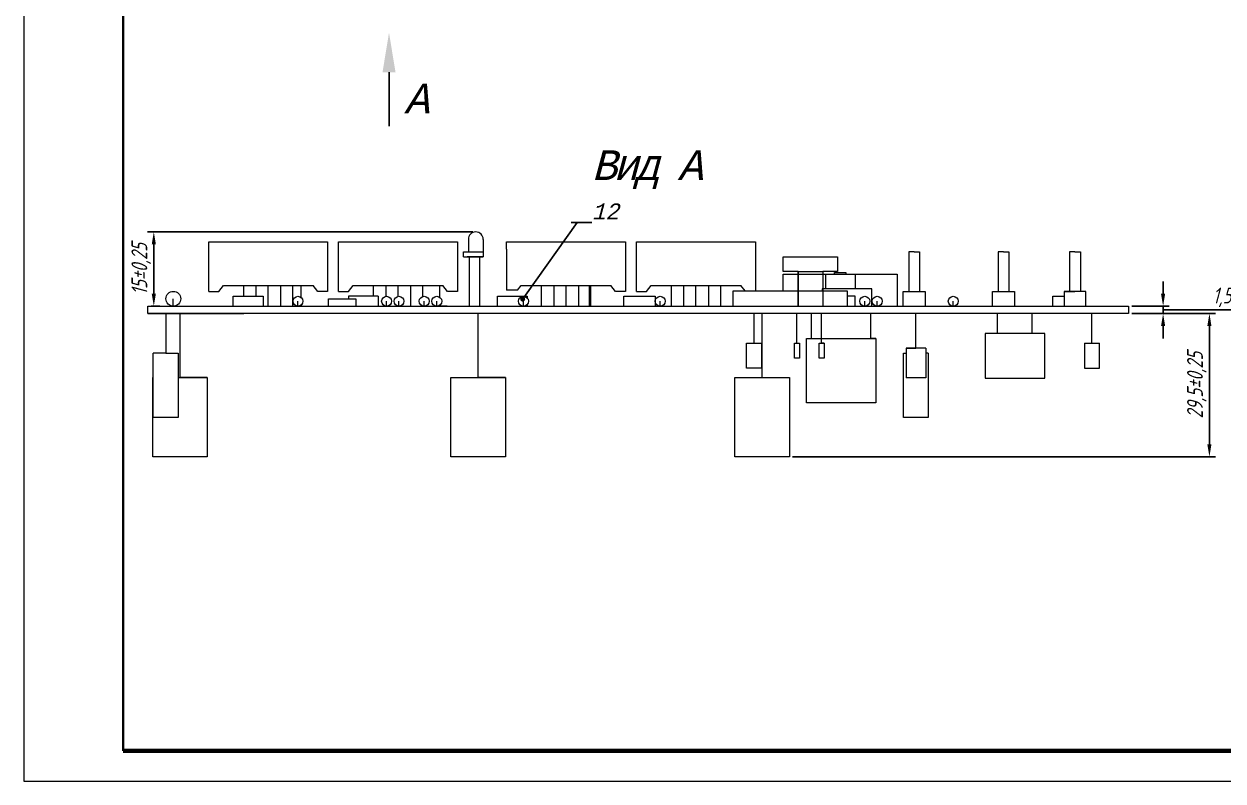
# Paper-space layout 'Лист2' of a CAD drawing. Header units: millimetres. Extents: x 0 to 445, y 0 to 307.
# Drawn here: x 0 to 242.1, y 0 to 152.9 of the extents above; entities that cross this region are included whole.
import ezdxf
from ezdxf import colors
from ezdxf.entities.mleader import LeaderData, LeaderLine
from ezdxf.math import Vec2, Vec3

# ---------------------------------------------------------------- set-up
doc = ezdxf.new("R2010")
doc.units = ezdxf.units.MM
doc.layers.get('0').update_dxf_attribs({"lineweight": 13})
doc.layers.add('Основная', color=7, linetype='Continuous', lineweight=70)
doc.layers.add('схема', color=7, linetype='Continuous', lineweight=35)
doc.styles.get("Standard").update_dxf_attribs({"font": 'isocteur.ttf', "width": 0.85, "oblique": 15})
doc.dimstyles.new('ISO-25', dxfattribs={"dimtxt": 2.5, "dimasz": 2.5, "dimexe": 1.25, "dimexo": 0.625, "dimtad": 1, "dimtxsty": 'Standard', "dimcen": 2.5, "dimadec": 0, "dimazin": 0, "dimtfac": 1, "dimtmove": 1, "dimatfit": 3, "dimfxl": 1, "dimarcsym": 0})
doc.dimstyles.new('Копия ISO-25', dxfattribs={"dimtxt": 2.5, "dimasz": 2.5, "dimexe": 1.25, "dimexo": 0.625, "dimtad": 1, "dimtih": 1, "dimtoh": 1, "dimtxsty": 'Standard', "dimcen": 2.5, "dimadec": 0, "dimazin": 0, "dimtfac": 1, "dimtmove": 1, "dimatfit": 3, "dimfxl": 1, "dimarcsym": 0})

# ---------------------------------------------------------------- blocks, each defined once
blk = doc.blocks.new('*D108')
at = {"color": 0, "lineweight": -2, "transparency": 16777216}
for p, q in [((90.6, 110.89), (24.96, 110.89)), ((26.21, 98.39), (26.21, 108.39)), ((25.65, 95.89), (27.46, 95.89))]:
    blk.add_line(p, q, dxfattribs=at)
at = {"color": 0, "transparency": 16777216}
for points in [[(25.8, 108.39), (26.63, 108.39), (26.21, 110.89)], [(25.8, 98.39), (26.63, 98.39), (26.21, 95.89)]]:
    blk.add_solid(points, dxfattribs=at)
at = {"layer": 'Defpoints', "color": 0, "transparency": 16777216}
for p in [(26.21, 110.89), (91.23, 110.89), (25.02, 95.89)]:
    blk.add_point(p, dxfattribs=at)
at = {"color": 0, "transparency": 16777216, "insert": (23.67, 103.39), "char_height": 2.5, "attachment_point": 5, "rotation": 90}
blk.add_mtext('{\\fISOCPEUR|b0|i0|c0|p34;\\H1.28x;\\Q15;\\W0.75;15\\fISOCPEUR|b0|i0|c204|p34;±0,25}', dxfattribs=at)
blk = doc.blocks.new('*D109')
at = {"color": 0, "lineweight": -2, "transparency": 16777216}
for p, q in [((223.65, 94.39), (240.6, 94.39)), ((239.35, 67.99), (239.35, 91.89)), ((155.18, 65.49), (240.6, 65.49))]:
    blk.add_line(p, q, dxfattribs=at)
at = {"color": 0, "transparency": 16777216}
for points in [[(238.93, 91.89), (239.76, 91.89), (239.35, 94.39)], [(238.93, 67.99), (239.76, 67.99), (239.35, 65.49)]]:
    blk.add_solid(points, dxfattribs=at)
at = {"layer": 'Defpoints', "color": 0, "transparency": 16777216}
for p in [(223.02, 94.39), (239.35, 94.39), (154.55, 65.49)]:
    blk.add_point(p, dxfattribs=at)
at = {"color": 0, "transparency": 16777216, "insert": (236.8, 79.94), "char_height": 2.5, "attachment_point": 5, "rotation": 90}
blk.add_mtext('{\\fISOCPEUR|b0|i0|c204|p34;\\H1.28x;\\Q15;\\W0.75;29,5±0,25}', dxfattribs=at)
blk = doc.blocks.new('*D111')
at = {"color": 0, "lineweight": -2, "transparency": 16777216}
for p, q in [((230, 98.39), (230, 100.89)), ((223.65, 95.89), (231.25, 95.89)), ((230, 94.39), (230, 95.89)), ((230, 94.39), (230, 95.89)), ((230, 95.14), (239.24, 95.14)), ((239.24, 95.14), (244.59, 95.14)), ((223.65, 94.39), (231.25, 94.39)), ((230, 91.89), (230, 89.39))]:
    blk.add_line(p, q, dxfattribs=at)
at = {"color": 0, "transparency": 16777216}
for points in [[(229.58, 98.39), (230.41, 98.39), (230, 95.89)], [(229.58, 91.89), (230.41, 91.89), (230, 94.39)]]:
    blk.add_solid(points, dxfattribs=at)
at = {"layer": 'Defpoints', "color": 0, "transparency": 16777216}
for p in [(223.02, 95.89), (230, 95.89), (223.02, 94.39)]:
    blk.add_point(p, dxfattribs=at)
at = {"color": 0, "transparency": 16777216, "insert": (241.91, 97.68), "char_height": 2.5, "attachment_point": 5}
blk.add_mtext('{\\fISOCPEUR|b0|i0|c204|p34;\\H1.28x;\\Q15;\\W0.75;1,5}', dxfattribs=at)
blk = doc.blocks.new('_Dot')
at = {"color": 0, "linetype": 'ByBlock', "lineweight": -2, "transparency": 33554674}
blk.add_line((-0.5, 0), (-1, 0), dxfattribs=at)
at = {"color": 0, "linetype": 'ByBlock', "transparency": 33554674, "const_width": 0.5}
blk.add_lwpolyline([(-0.25, 0, 1), (0.25, 0, 1)], format="xyb", close=True, dxfattribs=at)

psp = doc.layouts.new('Лист2')

# ---------------------------------------------------------------- linework, layer by layer
at = {"transparency": 33554674}
for p, q in [((89.729, 109.389), (89.729, 106.889)), ((91.229, 110.889), (91.229, 110.889)), ((92.729, 109.389), (92.729, 105.889)), ((37.313, 98.889), (37.313, 108.889)), ((37.313, 108.889), (61.313, 108.889)), ((61.313, 108.889), (61.313, 98.889)), ((63.534, 98.889), (63.534, 108.889)), ((63.534, 108.889), (87.534, 108.889)), ((87.534, 108.889), (87.534, 98.889)), ((88.729, 105.889), (88.729, 106.889)), ((88.729, 106.889), (92.729, 106.889)), ((97.455, 107.389), (97.455, 108.889)), ((97.455, 108.889), (99.65, 108.889)), ((97.455, 107.389), (97.455, 99.122)), ((99.65, 108.889), (121.455, 108.889)), ((121.455, 108.889), (121.455, 98.889)), ((123.676, 98.889), (123.676, 108.889)), ((123.676, 108.889), (138.455, 108.889)), ((138.455, 108.889), (147.676, 108.889)), ((147.676, 108.889), (147.676, 98.989)), ((179.744, 106.889), (178.644, 106.889)), ((178.644, 106.889), (178.644, 98.889)), ((179.744, 106.889), (180.844, 106.889)), ((180.844, 106.889), (180.844, 98.889)), ((197.779, 106.889), (196.679, 106.889)), ((196.679, 106.889), (196.679, 98.889)), ((197.779, 106.889), (198.879, 106.889)), ((198.879, 106.889), (198.879, 98.889)), ((212.195, 106.889), (211.095, 106.889)), ((211.095, 106.889), (211.095, 98.889)), ((212.195, 106.889), (213.295, 106.889)), ((213.295, 106.889), (213.295, 98.889)), ((88.729, 105.889), (92.729, 105.889)), ((91.979, 105.889), (89.479, 105.889)), ((89.875, 105.889), (89.875, 95.889)), ((92.729, 105.889), (91.979, 105.889)), ((91.979, 105.889), (91.979, 95.889)), ((153.285, 105.889), (164.285, 105.889)), ((153.285, 105.889), (159.285, 105.889)), ((153.285, 105.889), (157.285, 105.889)), ((153.285, 102.889), (153.285, 105.889)), ((164.285, 105.889), (164.285, 102.889)), ((156.285, 102.889), (153.285, 102.889)), ((153.3, 98.989), (153.3, 102.389)), ((153.3, 102.389), (176.3, 102.389)), ((156.285, 102.889), (156.285, 95.889)), ((156.285, 95.889), (156.285, 102.889)), ((156.285, 102.889), (161.285, 102.889)), ((161.285, 102.889), (161.285, 95.889)), ((164.285, 102.889), (161.285, 102.889)), ((161.8, 102.389), (161.8, 99.389)), ((163.668, 102.389), (163.668, 102.689)), ((163.668, 102.689), (165.951, 102.689)), ((165.951, 102.689), (165.951, 102.389)), ((167.8, 102.389), (167.82, 99.389)), ((176.3, 102.389), (176.3, 95.889)), ((39.313, 98.889), (40.274, 100.04)), ((40.274, 100.04), (58.357, 100.045)), ((44.313, 100.041), (44.313, 97.889)), ((46.813, 100.041), (46.813, 97.889)), ((49.313, 95.889), (49.313, 100.042)), ((51.813, 100.042), (51.813, 95.889)), ((54.313, 95.889), (54.313, 100.044)), ((55.979, 97.641), (55.979, 100.044)), ((59.313, 98.889), (58.357, 100.045)), ((65.534, 98.889), (66.495, 100.04)), ((66.495, 100.04), (84.578, 100.045)), ((70.534, 100.041), (70.534, 97.889)), ((73.034, 100.041), (73.034, 97.873)), ((75.534, 97.872), (75.534, 100.042)), ((78.034, 100.042), (78.034, 95.889)), ((80.534, 97.851), (80.534, 100.044)), ((83.933, 97.701), (83.933, 100.044)), ((85.534, 98.889), (84.578, 100.045)), ((99.65, 99.122), (100.417, 100.04)), ((100.417, 100.04), (118.5, 100.045)), ((104.455, 100.041), (104.455, 95.889)), ((106.955, 100.041), (106.955, 95.889)), ((109.455, 95.889), (109.455, 100.042)), ((111.955, 100.042), (111.955, 95.889)), ((114.154, 95.889), (114.154, 100.043)), ((114.455, 95.889), (114.455, 100.044)), ((119.455, 98.889), (118.5, 100.045)), ((125.676, 98.889), (126.638, 100.04)), ((126.638, 100.04), (144.721, 100.045)), ((130.676, 100.041), (130.676, 95.889)), ((133.176, 100.041), (133.176, 95.889)), ((135.676, 95.889), (135.676, 100.042)), ((138.176, 100.042), (138.176, 95.889)), ((140.676, 95.889), (140.676, 100.044)), ((145.594, 98.989), (144.721, 100.045)), ((171.165, 99.389), (161.165, 99.389)), ((161.165, 99.389), (161.165, 98.989)), ((171.165, 95.889), (171.165, 99.389)), ((30.145, 95.889), (30.145, 97.389)), ((37.313, 98.889), (39.313, 98.889)), ((42.261, 95.889), (42.261, 97.889)), ((42.261, 97.889), (48.261, 97.889)), ((48.261, 97.889), (48.261, 95.889)), ((55.32, 95.889), (55.32, 96.889)), ((61.313, 98.889), (59.313, 98.889)), ((61.491, 95.889), (61.491, 97.389)), ((61.491, 97.389), (66.991, 97.389)), ((63.534, 98.889), (65.534, 98.889)), ((71.524, 97.889), (65.524, 97.889)), ((65.524, 97.889), (65.524, 97.889)), ((65.524, 97.889), (65.524, 97.389)), ((66.991, 97.389), (66.991, 95.889)), ((71.524, 97.889), (71.524, 95.889)), ((73.211, 95.889), (73.211, 96.889)), ((75.713, 95.889), (75.713, 96.889)), ((80.804, 95.889), (80.804, 96.889)), ((83.35, 95.889), (83.35, 96.889)), ((87.534, 98.889), (85.534, 98.889)), ((95.603, 95.889), (95.603, 97.889)), ((95.603, 97.889), (101.603, 97.889)), ((99.65, 99.122), (97.455, 99.122)), ((100.851, 95.889), (100.851, 96.889)), ((101.603, 97.889), (101.603, 97.548)), ((121.455, 98.889), (119.455, 98.889)), ((121.132, 95.889), (121.132, 97.889)), ((121.132, 97.889), (127.45, 97.889)), ((123.676, 98.889), (125.676, 98.889)), ((127.45, 97.889), (127.45, 95.889)), ((128.455, 95.889), (128.455, 96.889)), ((143.196, 95.889), (143.196, 98.989)), ((143.196, 98.989), (166.196, 98.989)), ((166.196, 98.989), (166.196, 95.889)), ((167.844, 97.889), (166.196, 97.889)), ((167.844, 95.889), (167.844, 97.889)), ((169.772, 95.889), (169.772, 96.889)), ((172.272, 95.889), (172.272, 96.889)), ((177.544, 95.889), (177.544, 98.889)), ((177.544, 98.889), (181.96, 98.889)), ((177.544, 98.889), (179.744, 98.889)), ((181.96, 98.889), (181.96, 95.889)), ((187.623, 95.889), (187.623, 96.889)), ((195.579, 95.889), (195.579, 98.889)), ((195.579, 98.889), (199.995, 98.889)), ((195.579, 98.889), (197.779, 98.889)), ((199.995, 98.889), (199.995, 95.889)), ((207.724, 95.889), (207.724, 97.889)), ((207.724, 97.889), (209.995, 97.889)), ((214.412, 98.889), (209.995, 98.889)), ((209.995, 98.889), (209.995, 95.889)), ((209.995, 98.889), (212.195, 98.889)), ((214.412, 95.889), (214.412, 98.889)), ((25.023, 95.889), (223.023, 95.889)), ((25.023, 94.389), (25.023, 95.889)), ((29.854, 95.889), (30.154, 95.889)), ((54.479, 95.889), (55.979, 95.884)), ((55.979, 96.136), (55.979, 95.884)), ((74.713, 95.889), (75.713, 95.889)), ((83.933, 96.076), (83.933, 95.889)), ((85.433, 95.889), (83.933, 95.889)), ((95.15, 95.889), (97.4, 95.889)), ((101.603, 96.229), (101.603, 95.889)), ((112.654, 95.889), (114.154, 95.889)), ((168.772, 95.889), (169.772, 95.889)), ((171.272, 95.889), (172.272, 95.889)), ((223.023, 95.889), (223.023, 94.389)), ((223.023, 94.389), (25.023, 94.389)), ((25.023, 94.389), (44.406, 94.389)), ((28.615, 94.389), (28.615, 94.389)), ((28.615, 94.389), (28.615, 86.389)), ((31.503, 81.486), (31.503, 94.389)), ((91.706, 81.486), (91.706, 94.389)), ((223.023, 94.389), (97.206, 94.389)), ((120.455, 94.389), (120.455, 94.389)), ((123.455, 94.389), (123.455, 94.389)), ((147.402, 88.389), (147.402, 94.389)), ((223.023, 94.389), (148.902, 94.389)), ((149.051, 81.486), (149.051, 94.389)), ((223.023, 94.389), (154.551, 94.389)), ((156.058, 88.389), (156.058, 94.389)), ((158.987, 89.389), (158.987, 94.389)), ((161.057, 88.389), (161.057, 94.389)), ((170.987, 89.389), (170.987, 94.389)), ((180.089, 87.389), (180.089, 94.389)), ((182.589, 94.389), (182.589, 94.389)), ((196.59, 90.364), (196.59, 94.364)), ((203.59, 90.364), (203.59, 94.364)), ((215.631, 88.389), (215.631, 94.389)), ((194.09, 90.364), (194.09, 81.364)), ((206.09, 90.364), (194.09, 90.364)), ((206.09, 81.364), (206.09, 90.364)), ((145.902, 83.389), (145.902, 88.389)), ((145.902, 88.389), (148.902, 88.389)), ((148.902, 88.389), (148.902, 83.389)), ((155.558, 85.389), (155.558, 88.389)), ((155.558, 88.389), (156.558, 88.389)), ((156.558, 88.389), (156.558, 85.389)), ((157.987, 76.389), (157.987, 89.389)), ((157.987, 89.389), (171.987, 89.389)), ((157.987, 89.389), (158.987, 89.389)), ((160.557, 85.389), (160.557, 88.389)), ((160.557, 88.389), (161.557, 88.389)), ((161.557, 88.389), (161.057, 88.389)), ((161.557, 88.389), (161.557, 86.389)), ((171.987, 89.389), (170.987, 89.389)), ((171.987, 89.389), (171.987, 76.389)), ((182.088, 87.389), (178.088, 87.389)), ((178.088, 87.389), (178.088, 81.389)), ((178.088, 87.389), (180.088, 87.389)), ((182.088, 87.389), (182.088, 81.389)), ((214.131, 88.389), (217.131, 88.389)), ((214.131, 88.389), (214.131, 83.389)), ((217.131, 83.389), (217.131, 88.389)), ((28.615, 86.389), (26.115, 86.389)), ((26.115, 73.389), (26.115, 86.389)), ((28.615, 86.389), (31.115, 86.389)), ((31.115, 86.389), (31.115, 73.389)), ((156.558, 85.389), (155.558, 85.389)), ((161.557, 85.389), (160.557, 85.389)), ((161.557, 86.389), (161.557, 85.389)), ((177.589, 73.389), (177.589, 86.389)), ((177.589, 86.389), (178.088, 86.389)), ((182.589, 86.389), (182.088, 86.389)), ((182.589, 86.389), (182.589, 73.389)), ((148.902, 83.389), (145.902, 83.389)), ((214.131, 83.389), (217.131, 83.389)), ((26.003, 65.486), (26.003, 81.486)), ((26.003, 81.486), (26.115, 81.486)), ((31.115, 81.486), (37.003, 81.486)), ((37.003, 81.486), (31.503, 81.486)), ((37.003, 81.486), (31.503, 81.486)), ((37.003, 81.486), (37.003, 65.486)), ((86.206, 65.486), (86.206, 81.486)), ((86.206, 81.486), (97.206, 81.486)), ((97.206, 81.486), (91.706, 81.486)), ((97.206, 81.486), (97.206, 65.486)), ((143.551, 65.486), (143.551, 81.486)), ((143.551, 81.486), (154.551, 81.486)), ((154.551, 81.486), (154.551, 65.486)), ((182.088, 81.389), (178.088, 81.389)), ((194.09, 81.364), (206.09, 81.364)), ((171.987, 76.389), (157.987, 76.389)), ((31.115, 73.389), (26.115, 73.389)), ((182.589, 73.389), (177.589, 73.389)), ((37.003, 65.486), (26.003, 65.486)), ((97.206, 65.486), (86.206, 65.486)), ((154.551, 65.486), (143.551, 65.486))]:
    psp.add_line(p, q, dxfattribs=at)
psp.add_lwpolyline([(0, 302), (0, 0), (440, 0), (445.242, 0), (445.242, 307), (20, 307), (0, 307)], close=True, dxfattribs=at)
for centre, radius in [((30.145, 97.389), 1.5), ((55.32, 96.889), 1), ((73.211, 96.889), 1), ((75.713, 96.889), 1), ((80.804, 96.889), 1), ((83.35, 96.889), 1), ((100.851, 96.889), 1), ((128.455, 96.889), 1), ((169.772, 96.889), 1), ((172.272, 96.889), 1), ((187.623, 96.889), 1)]:
    psp.add_circle(centre, radius, dxfattribs=at)
psp.add_arc((91.229, 109.389), 1.5, 0, 180, dxfattribs=at)
at = {"layer": 'Основная', "ltscale": 10, "transparency": 33554674}
psp.add_line((439.999, 6.088), (19.999, 6.088), dxfattribs=at)
at = {"layer": 'схема', "transparency": 33554674}
psp.add_line((19.999, 303.088), (19.999, 6.088), dxfattribs=at)

# ---------------------------------------------------------------- texts
at = {"transparency": 33554674, "char_height": 6, "attachment_point": 1}
for s, insert in [('{\\T0.75;А}', (76.742, 140.803)), ('{\\T0.75;Вид А}', (114.612, 127.374))]:
    psp.add_mtext_dynamic_manual_height_columns(s, width=25.57533, gutter_width=12.5, heights=[0], dxfattribs=dict(at, insert=insert))

# ---------------------------------------------------------------- dimensions: what is measured, and where the dimension line sits
at = {"transparency": 33554674}
for base, p1, p2, text, dimstyle, picture, middle in [((26.214, 110.889), (25.023, 95.889), (91.229, 110.889), '{\\fISOCPEUR|b0|i0|c0|p34;\\H1.28x;\\Q15;\\W0.75;15\\fISOCPEUR|b0|i0|c204|p34;±0,25}', 'ISO-25', '*D108', (23.669, 103.389)), ((229.996, 95.889), (223.023, 94.389), (223.023, 95.889), '{\\fISOCPEUR|b0|i0|c204|p34;\\H1.28x;\\Q15;\\W0.75;<>}', 'Копия ISO-25', '*D111', (239.863, 97.684)), ((239.346, 94.389), (154.551, 65.486), (223.023, 94.389), '{\\fISOCPEUR|b0|i0|c204|p34;\\H1.28x;\\Q15;\\W0.75;29,5±0,25}', 'ISO-25', '*D109', (236.801, 79.937))]:
    dim = psp.add_linear_dim(base=base, p1=p1, p2=p2, angle=90, text=text, dimstyle=dimstyle, dxfattribs=at)
    dim.commit()
    dim.dimension.update_dxf_attribs({"geometry": picture, "text_midpoint": middle})

# ---------------------------------------------------------------- leaders
ml = psp.add_multileader_mtext('Standard', dxfattribs=at)
ml.set_content('', color=256)
ml.set_leader_properties()
ml.build(insert=Vec2(0, 0))
ml.multileader.update_dxf_attribs({"has_dogleg": 0, "text_left_attachment_type": 2, "text_right_attachment_type": 2, "dogleg_length": 0, "arrow_head_size": 8})
ctx = ml.context
ctx.base_point, ctx.char_height, ctx.arrow_head_size, ctx.landing_gap_size, ctx.plane_origin = Vec3(73.703, 132.244), 5, 8, 0, Vec3(73.703, 129.101)
ctx.left_attachment, ctx.right_attachment = 2, 2
notes = []
notes.append((ctx, [(0, (1, 1, 0), (73.703, 132.244), (1, 0), 0, [(0, [(73.703, 151.122)], 0, [])])]))
ctx.mtext.insert, ctx.mtext.flow_direction = Vec3(73.703, 134.744), 5
ml = psp.add_multileader_mtext('Standard', dxfattribs=at)
ml.set_content('12', color=256)
ml.set_leader_properties()
ml.set_arrow_properties(name='DOT')
ml.build(insert=Vec2(0, 0))
ml.multileader.update_dxf_attribs({"text_left_attachment_type": 6, "text_right_attachment_type": 6, "dogleg_length": 3, "arrow_head_size": 1})
ctx = ml.context
ctx.base_point, ctx.char_height, ctx.arrow_head_size, ctx.landing_gap_size, ctx.plane_origin = Vec3(114.665, 112.794), 3.2, 1, 0, Vec3(100.694, 97.318)
ctx.left_attachment, ctx.right_attachment = 6, 6
notes.append((ctx, [(0, (1, 1, 0), (111.665, 112.794), (1, 0), 3, [(0, [(100.694, 97.318)], 0, [])])]))
ctx.mtext.insert, ctx.mtext.flow_direction = Vec3(114.665, 116.634), 5
for ctx, leaders in notes:
    for number, flags, end, landing, length, lines in leaders:
        leader = LeaderData()
        leader.index, (leader.has_last_leader_line, leader.has_dogleg_vector, leader.attachment_direction) = number, flags
        leader.last_leader_point, leader.dogleg_vector, leader.dogleg_length = Vec3(end), Vec3(landing), length
        for number, points, colour, breaks in lines:
            line = LeaderLine()
            line.index, line.vertices, line.color, line.breaks = number, Vec3.list(points), colors.encode_raw_color(colour), breaks
            leader.lines.append(line)
        ctx.leaders.append(leader)

doc.saveas('drawing.dxf')
